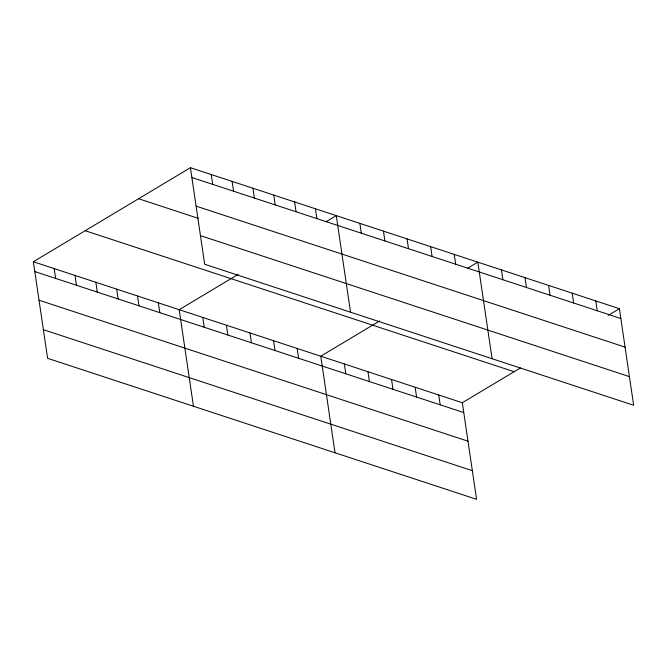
<?xml version="1.0" encoding="UTF-8"?>
<svg xmlns="http://www.w3.org/2000/svg" width="667" height="667" viewBox="0 0 667 667"><rect width="100%" height="100%" fill="white"/><g stroke="black" fill="none" stroke-linecap="round" stroke-linejoin="round"><path stroke-width="1" d="M33.35 261.747L462.314 402.743L476.58 499.308L47.607 358.321L33.35 261.747L190.42 167.692L619.393 308.679L633.65 405.253L204.686 264.257L190.42 167.692M238.152 274.387L179.198 309.688L193.455 406.253M325.905 221.836L336.268 215.624L350.534 312.198M379.715 320.91L320.76 356.211L335.017 452.785M467.467 268.359L477.83 262.156L492.088 358.721M462.314 402.743L520.385 367.967M608.162 315.408L619.393 308.679M191.871 177.514L620.844 318.501M196.098 206.136L625.071 347.132M138.586 198.733L198.257 218.342M200.459 235.634L629.423 376.622M85.184 230.715L514.149 371.702M34.801 271.569L463.765 412.565M39.028 300.2L467.992 441.187M43.38 329.69L472.353 470.685M595.798 300.925L597.248 310.747M572.203 293.172L573.653 302.993M548.607 285.418L550.058 295.239M525.021 277.664L526.471 287.485M501.426 269.91L502.876 279.731M454.235 254.402L455.686 264.224M430.64 246.648L432.091 256.47M438.728 394.989L440.178 404.811M407.053 238.894L408.504 248.708M415.132 387.235L416.583 397.057M383.458 231.141L384.909 240.954M391.537 379.481L392.988 389.303M359.863 223.378L361.314 233.2M367.942 371.727L369.393 381.541M344.355 363.965L345.798 373.787M315.433 208.779L316.883 218.601M294.597 201.934L296.048 211.756M297.165 348.457L298.616 358.279M273.762 195.081L275.213 204.902M252.926 188.236L254.377 198.057M273.57 340.704L275.021 350.525M232.091 181.391L233.542 191.204M249.975 332.95L251.426 342.771M211.256 174.537L212.706 184.359M226.388 325.196L227.839 335.017M202.793 317.442L204.244 327.264M158.362 302.843L159.813 312.665M137.527 295.99L138.978 305.811M116.692 289.144L118.142 298.966M95.856 282.299L97.307 292.113M75.021 275.446L76.472 285.268M54.185 268.601L55.636 278.422"/></g></svg>
